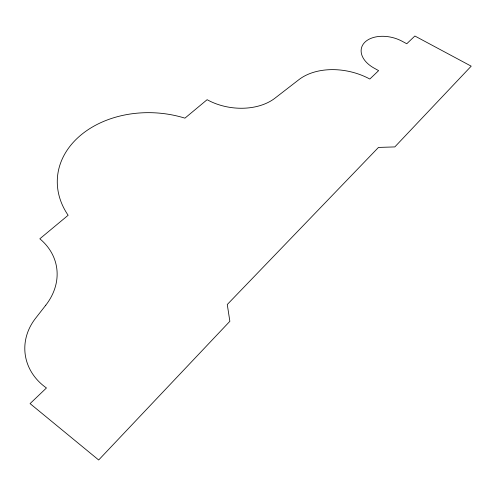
<?xml version="1.0" encoding="UTF-8"?>
<svg xmlns="http://www.w3.org/2000/svg" width="496" height="496" viewBox="0 0 496 496"><rect width="100%" height="100%" fill="white"/><g stroke="black" fill="none" stroke-linecap="round" stroke-linejoin="round"><path stroke-width="0.74" d="M45.775 305.201L35.52 318.358A61.374 52.582 -6 0 0 46.45 387.971L30.076 403.608L98.673 459.99L229.859 321.303L227.273 304.507L378.479 147.424L394.822 146.915L471.2 66.166L414.867 36.01L406.757 43.753L402.157 41.267A27.646 17.732 14.2 0 0 365.075 42.024A27.646 17.732 14.2 0 0 373.928 68.02L378.622 70.637L369.83 79.038A55.527 38.037 13.4 0 0 298.933 79.639L274.951 98.189A50.487 34.286 7.9 0 1 207.117 99.696L184.927 118.153A94.389 71.356 3.4 0 0 80.916 135.042A94.389 71.356 3.4 0 0 68.132 215.27L39.835 238.799A69.155 54.659 -10.7 0 1 45.775 305.201"/></g></svg>
